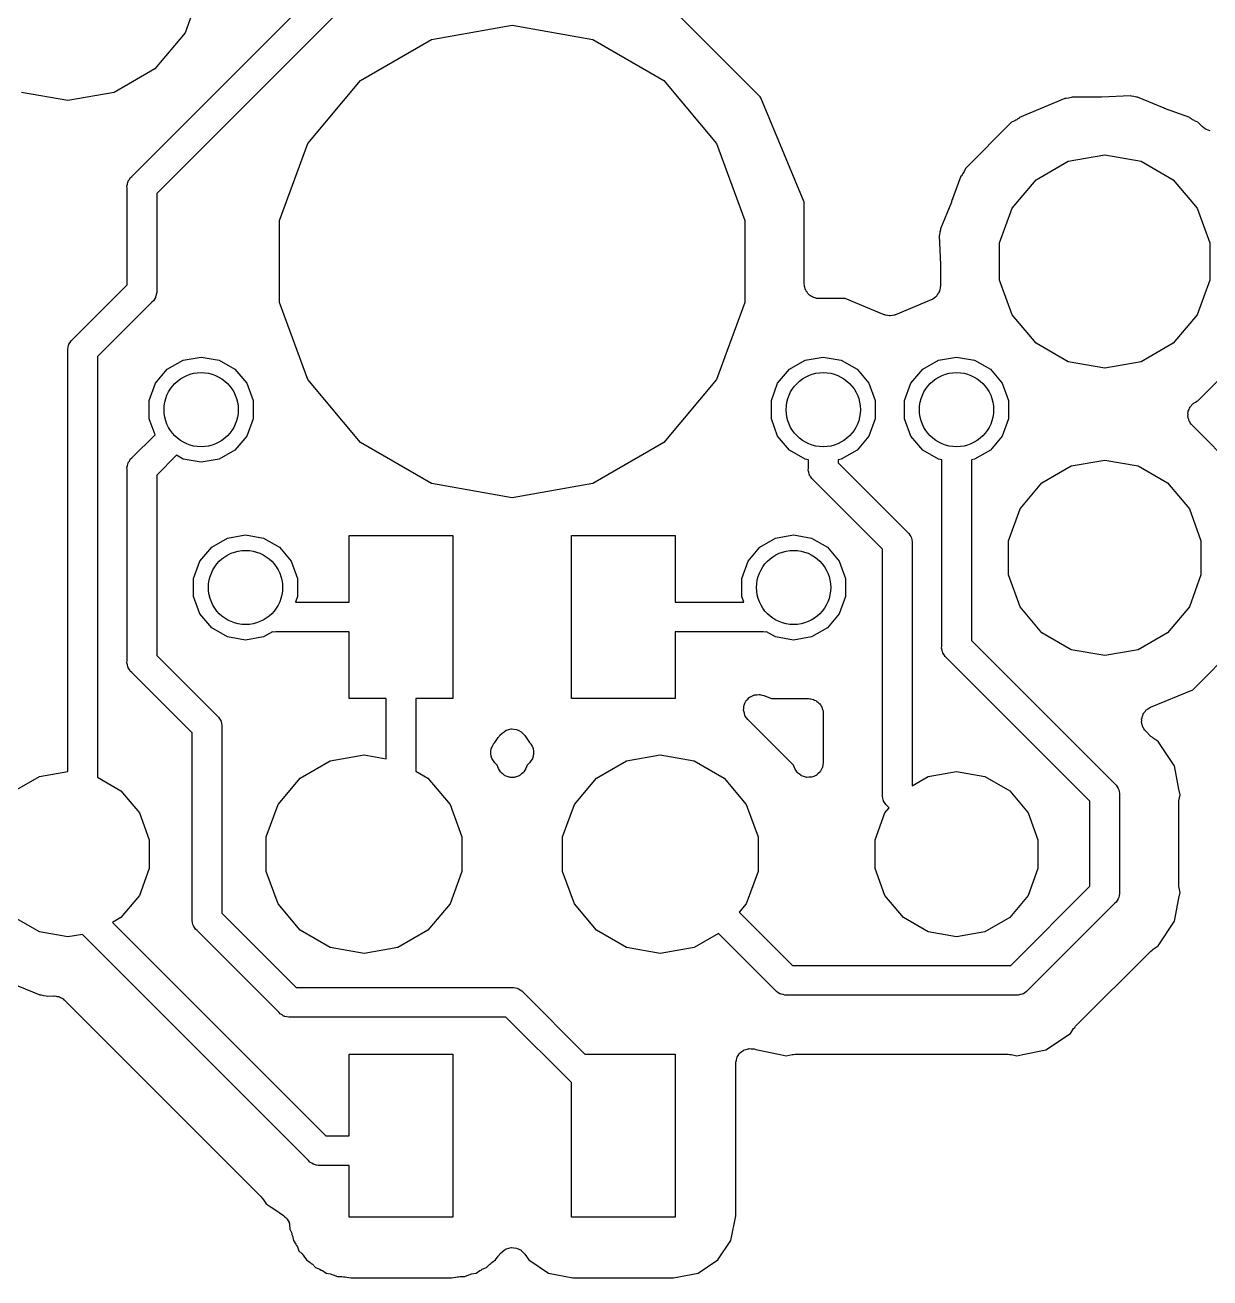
# Model space of a CAD drawing. Extents: x 240.1 to 314.9, y -176.2 to -102.8.
# Drawn here: x 263.79 to 273.95, y -138.25 to -127.51 of the extents above; entities that cross this region are included whole.
import ezdxf

# ---------------------------------------------------------------- set-up
doc = ezdxf.new("R2010")
doc.units = 0
doc.header["$MEASUREMENT"] = 0
doc.layers.add('BLACK', color=7, linetype='CONTINUOUS')

msp = doc.modelspace()

# ---------------------------------------------------------------- linework, layer by layer
at = {"layer": 'BLACK', "linetype": 'CONTINUOUS'}
for p, q in [((264.709, -128.811), (266.987, -126.533)), ((267.134, -126.746), (264.922, -128.958)), ((265.303, -127.202), (265.165, -127.58)), ((270.096, -128.128), (269.382, -127.414)), ((267.278, -127.637), (267.97, -127.515)), ((267.97, -127.515), (268.662, -127.637)), ((265.165, -127.58), (264.906, -127.889)), ((266.669, -127.989), (267.278, -127.637)), ((268.662, -127.637), (269.271, -127.989)), ((264.906, -127.889), (264.557, -128.091)), ((266.217, -128.528), (266.669, -127.989)), ((269.271, -127.989), (269.723, -128.528)), ((264.16, -128.161), (263.763, -128.091)), ((264.557, -128.091), (264.16, -128.161)), ((270.097, -128.13), (270.096, -128.128)), ((270.101, -128.137), (270.097, -128.13)), ((270.472, -129.031), (270.101, -128.137)), ((272.708, -128.144), (272.321, -128.305)), ((272.719, -128.144), (272.708, -128.144)), ((272.74, -128.139), (272.719, -128.144)), ((272.719, -128.144), (272.719, -128.144)), ((272.719, -128.144), (272.719, -128.144)), ((272.762, -128.134), (272.74, -128.139)), ((272.77, -128.131), (272.762, -128.134)), ((272.762, -128.134), (272.762, -128.134)), ((272.762, -128.134), (272.762, -128.134)), ((273.018, -128.131), (272.77, -128.131)), ((273.02, -128.131), (273.018, -128.131)), ((273.023, -128.131), (273.02, -128.131)), ((273.271, -128.121), (273.023, -128.131)), ((273.279, -128.123), (273.271, -128.121)), ((273.3, -128.127), (273.279, -128.123)), ((273.279, -128.123), (273.279, -128.123)), ((273.279, -128.123), (273.279, -128.123)), ((273.322, -128.131), (273.3, -128.127)), ((273.33, -128.131), (273.322, -128.131)), ((273.322, -128.131), (273.322, -128.131)), ((273.322, -128.131), (273.322, -128.131)), ((273.559, -128.226), (273.33, -128.131)), ((272.297, -128.325), (272.287, -128.329)), ((272.306, -128.317), (272.297, -128.325)), ((272.316, -128.311), (272.306, -128.317)), ((272.321, -128.305), (272.316, -128.311)), ((273.562, -128.227), (273.559, -128.226)), ((273.564, -128.228), (273.562, -128.227)), ((273.781, -128.307), (273.564, -128.228)), ((273.784, -128.311), (273.781, -128.307)), ((273.794, -128.317), (273.784, -128.311)), ((273.803, -128.325), (273.794, -128.317)), ((273.813, -128.329), (273.803, -128.325)), ((272.252, -128.346), (271.856, -128.742)), ((272.279, -128.334), (272.252, -128.346)), ((272.287, -128.329), (272.279, -128.334)), ((273.821, -128.334), (273.813, -128.329)), ((273.848, -128.346), (273.821, -128.334)), ((273.886, -128.383), (273.848, -128.346)), ((273.899, -128.393), (273.886, -128.383)), ((273.912, -128.404), (273.899, -128.393)), ((273.917, -128.405), (273.912, -128.404)), ((273.922, -128.409), (273.917, -128.405)), ((273.938, -128.413), (273.922, -128.409)), ((273.954, -128.419), (273.938, -128.413)), ((265.976, -129.188), (266.217, -128.528)), ((269.723, -128.528), (269.964, -129.188)), ((272.737, -128.68), (273.05, -128.625)), ((273.05, -128.625), (273.363, -128.68)), ((271.856, -128.742), (271.844, -128.769)), ((272.462, -128.839), (272.737, -128.68)), ((273.363, -128.68), (273.638, -128.839)), ((264.671, -128.877), (264.674, -128.861)), ((264.674, -128.861), (264.677, -128.856)), ((264.677, -128.856), (264.678, -128.85)), ((264.678, -128.85), (264.688, -128.837)), ((264.688, -128.837), (264.696, -128.822)), ((264.696, -128.822), (264.709, -128.811)), ((271.817, -128.809), (271.738, -129.026)), ((271.821, -128.806), (271.817, -128.809)), ((271.827, -128.796), (271.821, -128.806)), ((271.835, -128.787), (271.827, -128.796)), ((271.839, -128.777), (271.835, -128.787)), ((271.844, -128.769), (271.839, -128.777)), ((272.258, -129.083), (272.462, -128.839)), ((273.638, -128.839), (273.842, -129.083)), ((264.667, -128.894), (264.671, -128.877)), ((264.668, -128.911), (264.667, -128.894)), ((264.668, -129.741), (264.668, -128.911)), ((264.922, -128.958), (264.922, -129.788)), ((270.472, -129.529), (270.472, -129.031)), ((271.736, -129.031), (271.641, -129.26)), ((271.737, -129.028), (271.736, -129.031)), ((271.738, -129.026), (271.737, -129.028)), ((272.149, -129.381), (272.258, -129.083)), ((273.842, -129.083), (273.951, -129.381)), ((265.976, -129.892), (265.976, -129.188)), ((269.964, -129.188), (269.964, -129.892)), ((271.637, -129.29), (271.633, -129.311)), ((271.641, -129.268), (271.637, -129.29)), ((271.641, -129.26), (271.641, -129.268)), ((271.641, -129.268), (271.641, -129.268)), ((271.641, -129.268), (271.641, -129.268)), ((271.633, -129.311), (271.631, -129.319)), ((271.631, -129.319), (271.641, -129.567)), ((271.633, -129.311), (271.633, -129.311)), ((271.633, -129.311), (271.633, -129.311)), ((272.149, -129.699), (272.149, -129.381)), ((273.951, -129.381), (273.951, -129.699)), ((270.472, -129.53), (270.472, -129.529)), ((270.474, -129.732), (270.472, -129.53)), ((270.472, -129.53), (270.472, -129.53)), ((271.641, -129.567), (271.641, -129.57)), ((271.641, -129.57), (271.641, -129.572)), ((271.641, -129.572), (271.641, -129.752)), ((272.258, -129.997), (272.149, -129.699)), ((273.951, -129.699), (273.842, -129.997)), ((264.201, -130.208), (264.668, -129.741)), ((264.919, -129.822), (264.916, -129.838)), ((264.923, -129.805), (264.919, -129.822)), ((264.922, -129.788), (264.923, -129.805)), ((270.475, -129.742), (270.474, -129.732)), ((270.475, -129.753), (270.475, -129.742)), ((270.479, -129.763), (270.475, -129.753)), ((270.482, -129.775), (270.479, -129.763)), ((270.487, -129.784), (270.482, -129.775)), ((270.491, -129.794), (270.487, -129.784)), ((270.498, -129.803), (270.491, -129.794)), ((270.504, -129.813), (270.498, -129.803)), ((270.512, -129.82), (270.504, -129.813)), ((270.519, -129.828), (270.512, -129.82)), ((270.529, -129.834), (270.519, -129.828)), ((271.618, -129.821), (271.611, -129.833)), ((271.627, -129.81), (271.618, -129.821)), ((271.629, -129.802), (271.627, -129.81)), ((271.633, -129.795), (271.629, -129.802)), ((271.636, -129.781), (271.633, -129.795)), ((271.64, -129.768), (271.636, -129.781)), ((271.641, -129.752), (271.64, -129.76)), ((271.64, -129.76), (271.64, -129.768)), ((264.881, -129.888), (264.414, -130.355)), ((264.894, -129.877), (264.881, -129.888)), ((264.902, -129.862), (264.894, -129.877)), ((264.912, -129.849), (264.902, -129.862)), ((264.913, -129.843), (264.912, -129.849)), ((264.916, -129.838), (264.913, -129.843)), ((266.217, -130.552), (265.976, -129.892)), ((269.964, -129.892), (269.723, -130.552)), ((270.538, -129.841), (270.529, -129.834)), ((270.548, -129.845), (270.538, -129.841)), ((270.557, -129.85), (270.548, -129.845)), ((270.569, -129.852), (270.557, -129.85)), ((270.58, -129.856), (270.569, -129.852)), ((270.59, -129.856), (270.58, -129.856)), ((270.601, -129.857), (270.59, -129.856)), ((270.826, -129.857), (270.601, -129.857)), ((271.16, -129.996), (270.826, -129.857)), ((271.563, -129.869), (271.257, -129.996)), ((271.57, -129.865), (271.563, -129.869)), ((271.578, -129.862), (271.57, -129.865)), ((271.588, -129.853), (271.578, -129.862)), ((271.6, -129.845), (271.588, -129.853)), ((271.605, -129.839), (271.6, -129.845)), ((271.611, -129.833), (271.605, -129.839)), ((271.165, -129.997), (271.16, -129.996)), ((271.17, -129.999), (271.165, -129.997)), ((271.187, -130.002), (271.17, -129.999)), ((271.203, -130.005), (271.187, -130.002)), ((271.209, -130.004), (271.203, -130.005)), ((271.214, -130.005), (271.209, -130.004)), ((271.23, -130.002), (271.214, -130.005)), ((271.247, -129.999), (271.23, -130.002)), ((271.252, -129.997), (271.247, -129.999)), ((271.257, -129.996), (271.252, -129.997)), ((272.462, -130.241), (272.258, -129.997)), ((273.842, -129.997), (273.638, -130.241)), ((264.163, -130.274), (264.166, -130.258)), ((264.166, -130.258), (264.169, -130.253)), ((264.169, -130.253), (264.17, -130.248)), ((264.17, -130.248), (264.18, -130.234)), ((264.18, -130.234), (264.188, -130.219)), ((264.188, -130.219), (264.201, -130.208)), ((272.737, -130.4), (272.462, -130.241)), ((273.638, -130.241), (273.363, -130.4)), ((264.159, -130.291), (264.163, -130.274)), ((264.16, -130.308), (264.159, -130.291)), ((264.16, -133.911), (264.16, -130.308)), ((264.414, -130.355), (264.414, -133.96)), ((265.149, -130.386), (265.303, -130.359)), ((265.303, -130.359), (265.457, -130.386)), ((270.483, -130.386), (270.637, -130.359)), ((270.637, -130.359), (270.791, -130.386)), ((271.626, -130.386), (271.78, -130.359)), ((271.78, -130.359), (271.934, -130.386)), ((273.848, -130.734), (274.244, -130.338)), ((264.912, -130.584), (265.013, -130.464)), ((265.013, -130.464), (265.149, -130.386)), ((265.457, -130.386), (265.593, -130.464)), ((265.593, -130.464), (265.694, -130.584)), ((270.246, -130.584), (270.347, -130.464)), ((270.347, -130.464), (270.483, -130.386)), ((270.791, -130.386), (270.927, -130.464)), ((270.927, -130.464), (271.028, -130.584)), ((271.389, -130.584), (271.49, -130.464)), ((271.49, -130.464), (271.626, -130.386)), ((271.934, -130.386), (272.07, -130.464)), ((272.07, -130.464), (272.171, -130.584)), ((273.05, -130.455), (272.737, -130.4)), ((273.363, -130.4), (273.05, -130.455)), ((266.669, -131.091), (266.217, -130.552)), ((269.723, -130.552), (269.271, -131.091)), ((264.858, -130.732), (264.912, -130.584)), ((265.694, -130.584), (265.748, -130.732)), ((270.192, -130.732), (270.246, -130.584)), ((271.028, -130.584), (271.082, -130.732)), ((271.335, -130.732), (271.389, -130.584)), ((272.171, -130.584), (272.224, -130.732)), ((264.858, -130.888), (264.858, -130.732)), ((265.748, -130.732), (265.748, -130.888)), ((270.192, -130.888), (270.192, -130.732)), ((271.082, -130.732), (271.082, -130.888)), ((271.335, -130.888), (271.335, -130.732)), ((272.224, -130.732), (272.224, -130.888)), ((273.777, -130.796), (273.782, -130.789)), ((273.782, -130.789), (273.786, -130.782)), ((273.786, -130.782), (273.796, -130.772)), ((273.796, -130.772), (273.804, -130.761)), ((273.804, -130.761), (273.811, -130.756)), ((273.811, -130.756), (273.817, -130.75)), ((273.817, -130.75), (273.83, -130.745)), ((273.83, -130.745), (273.841, -130.737)), ((273.841, -130.737), (273.848, -130.734)), ((264.908, -131.025), (264.858, -130.888)), ((265.748, -130.888), (265.694, -131.036)), ((270.246, -131.036), (270.192, -130.888)), ((271.082, -130.888), (271.028, -131.036)), ((271.389, -131.036), (271.335, -130.888)), ((272.224, -130.888), (272.171, -131.036)), ((273.763, -130.866), (273.765, -130.852)), ((273.766, -130.874), (273.763, -130.866)), ((273.764, -130.838), (273.767, -130.83)), ((273.765, -130.852), (273.764, -130.838)), ((273.766, -130.882), (273.766, -130.874)), ((273.771, -130.895), (273.766, -130.882)), ((273.767, -130.822), (273.773, -130.809)), ((273.767, -130.83), (273.767, -130.822)), ((273.775, -130.908), (273.771, -130.895)), ((273.773, -130.809), (273.777, -130.796)), ((273.78, -130.915), (273.775, -130.908)), ((273.783, -130.923), (273.78, -130.915)), ((273.792, -130.933), (273.783, -130.923)), ((273.8, -130.944), (273.792, -130.933)), ((274.18, -131.325), (273.8, -130.944)), ((264.709, -131.224), (264.908, -131.025)), ((265.694, -131.036), (265.593, -131.156)), ((267.278, -131.443), (266.669, -131.091)), ((269.271, -131.091), (268.662, -131.443)), ((270.347, -131.156), (270.246, -131.036)), ((271.028, -131.036), (270.927, -131.156)), ((271.49, -131.156), (271.389, -131.036)), ((272.171, -131.036), (272.07, -131.156)), ((264.696, -131.235), (264.709, -131.224)), ((265.091, -131.201), (264.922, -131.371)), ((265.149, -131.234), (265.091, -131.201)), ((265.593, -131.156), (265.457, -131.234)), ((270.483, -131.234), (270.347, -131.156)), ((270.927, -131.156), (270.791, -131.234)), ((271.626, -131.234), (271.49, -131.156)), ((272.07, -131.156), (271.934, -131.234)), ((264.667, -131.307), (264.671, -131.29)), ((264.668, -131.324), (264.667, -131.307)), ((264.668, -132.963), (264.668, -131.324)), ((264.671, -131.29), (264.674, -131.274)), ((264.674, -131.274), (264.677, -131.269)), ((264.677, -131.269), (264.678, -131.263)), ((264.678, -131.263), (264.688, -131.25)), ((264.688, -131.25), (264.696, -131.235)), ((265.303, -131.261), (265.149, -131.234)), ((265.457, -131.234), (265.303, -131.261)), ((270.51, -131.239), (270.483, -131.234)), ((270.509, -131.329), (270.51, -131.312)), ((270.513, -131.346), (270.509, -131.329)), ((270.51, -131.312), (270.51, -131.239)), ((270.791, -131.234), (270.764, -131.239)), ((270.764, -131.239), (270.764, -131.265)), ((270.764, -131.265), (271.358, -131.859)), ((271.653, -131.239), (271.626, -131.234)), ((271.653, -132.836), (271.653, -131.239)), ((271.934, -131.234), (271.907, -131.239)), ((271.907, -131.239), (271.907, -132.789)), ((272.511, -131.438), (272.763, -131.292)), ((272.763, -131.292), (273.05, -131.242)), ((273.05, -131.242), (273.337, -131.292)), ((273.337, -131.292), (273.589, -131.438)), ((264.922, -131.371), (264.922, -132.916)), ((270.516, -131.362), (270.513, -131.346)), ((270.519, -131.367), (270.516, -131.362)), ((270.52, -131.373), (270.519, -131.367)), ((270.53, -131.386), (270.52, -131.373)), ((270.538, -131.401), (270.53, -131.386)), ((270.551, -131.412), (270.538, -131.401)), ((271.145, -132.006), (270.551, -131.412)), ((272.324, -131.661), (272.511, -131.438)), ((273.589, -131.438), (273.776, -131.661)), ((267.97, -131.565), (267.278, -131.443)), ((268.662, -131.443), (267.97, -131.565)), ((272.224, -131.934), (272.324, -131.661)), ((273.776, -131.661), (273.875, -131.934)), ((271.358, -131.859), (271.371, -131.87)), ((265.394, -131.988), (265.53, -131.91)), ((265.53, -131.91), (265.684, -131.883)), ((265.684, -131.883), (265.838, -131.91)), ((265.838, -131.91), (265.974, -131.988)), ((266.573, -132.461), (266.573, -131.889)), ((266.573, -131.889), (267.462, -131.889)), ((267.462, -131.889), (267.462, -133.286)), ((268.478, -133.286), (268.478, -131.889)), ((268.478, -131.889), (269.367, -131.889)), ((269.367, -131.889), (269.367, -132.461)), ((270.093, -131.988), (270.229, -131.91)), ((270.229, -131.91), (270.383, -131.883)), ((270.383, -131.883), (270.537, -131.91)), ((270.537, -131.91), (270.673, -131.988)), ((271.371, -131.87), (271.379, -131.885)), ((271.379, -131.885), (271.389, -131.898)), ((271.389, -131.898), (271.39, -131.904)), ((271.39, -131.904), (271.393, -131.909)), ((271.393, -131.909), (271.396, -131.925)), ((271.396, -131.925), (271.4, -131.942)), ((271.4, -131.942), (271.399, -131.959)), ((271.399, -131.959), (271.399, -134.033)), ((272.224, -132.226), (272.224, -131.934)), ((273.875, -131.934), (273.875, -132.226)), ((265.293, -132.108), (265.394, -131.988)), ((265.974, -131.988), (266.075, -132.108)), ((269.992, -132.108), (270.093, -131.988)), ((270.673, -131.988), (270.774, -132.108)), ((271.145, -134.106), (271.145, -132.006)), ((265.239, -132.256), (265.293, -132.108)), ((266.075, -132.108), (266.128, -132.256)), ((269.938, -132.256), (269.992, -132.108)), ((270.774, -132.108), (270.827, -132.256)), ((265.239, -132.412), (265.239, -132.256)), ((266.128, -132.256), (266.128, -132.412)), ((269.938, -132.412), (269.938, -132.256)), ((270.827, -132.256), (270.827, -132.412)), ((272.324, -132.499), (272.224, -132.226)), ((273.875, -132.226), (273.776, -132.499)), ((265.293, -132.56), (265.239, -132.412)), ((266.128, -132.412), (266.111, -132.461)), ((266.111, -132.461), (266.573, -132.461)), ((269.367, -132.461), (269.956, -132.461)), ((269.956, -132.461), (269.938, -132.412)), ((270.827, -132.412), (270.774, -132.56)), ((272.511, -132.722), (272.324, -132.499)), ((273.776, -132.499), (273.589, -132.722)), ((265.394, -132.68), (265.293, -132.56)), ((270.774, -132.56), (270.673, -132.68)), ((265.53, -132.758), (265.394, -132.68)), ((265.916, -132.713), (265.838, -132.758)), ((265.927, -132.716), (265.916, -132.713)), ((265.944, -132.715), (265.927, -132.716)), ((266.573, -132.715), (265.944, -132.715)), ((266.573, -133.286), (266.573, -132.715)), ((270.123, -132.715), (269.367, -132.715)), ((269.367, -132.715), (269.367, -133.286)), ((270.14, -132.716), (270.123, -132.715)), ((270.151, -132.713), (270.14, -132.716)), ((270.229, -132.758), (270.151, -132.713)), ((270.673, -132.68), (270.537, -132.758)), ((272.763, -132.868), (272.511, -132.722)), ((273.589, -132.722), (273.337, -132.868)), ((265.684, -132.785), (265.53, -132.758)), ((265.838, -132.758), (265.684, -132.785)), ((270.383, -132.785), (270.229, -132.758)), ((270.537, -132.758), (270.383, -132.785)), ((271.907, -132.789), (273.136, -134.018)), ((273.805, -133.21), (274.18, -132.835)), ((264.922, -132.916), (265.44, -133.434)), ((271.652, -132.853), (271.653, -132.836)), ((271.656, -132.87), (271.652, -132.853)), ((271.659, -132.886), (271.656, -132.87)), ((271.662, -132.891), (271.659, -132.886)), ((271.663, -132.897), (271.662, -132.891)), ((271.673, -132.91), (271.663, -132.897)), ((271.681, -132.925), (271.673, -132.91)), ((271.694, -132.936), (271.681, -132.925)), ((272.923, -134.165), (271.694, -132.936)), ((273.05, -132.918), (272.763, -132.868)), ((273.337, -132.868), (273.05, -132.918)), ((264.667, -132.98), (264.668, -132.963)), ((264.671, -132.997), (264.667, -132.98)), ((264.674, -133.013), (264.671, -132.997)), ((264.677, -133.018), (264.674, -133.013)), ((264.678, -133.023), (264.677, -133.018)), ((264.688, -133.037), (264.678, -133.023)), ((264.696, -133.052), (264.688, -133.037)), ((264.709, -133.063), (264.696, -133.052)), ((265.227, -133.58), (264.709, -133.063)), ((270.025, -133.265), (270.042, -133.256)), ((270.042, -133.256), (270.045, -133.256)), ((270.045, -133.256), (270.048, -133.255)), ((270.048, -133.255), (270.067, -133.253)), ((270.067, -133.253), (270.086, -133.25)), ((270.086, -133.25), (270.089, -133.251)), ((270.089, -133.251), (270.092, -133.251)), ((270.092, -133.251), (270.11, -133.256)), ((270.11, -133.256), (270.129, -133.26)), ((270.129, -133.26), (270.194, -133.286)), ((273.444, -133.36), (273.805, -133.21)), ((266.89, -133.286), (266.573, -133.286)), ((266.891, -133.802), (266.89, -133.286)), ((267.462, -133.286), (267.144, -133.286)), ((267.144, -133.286), (267.144, -133.909)), ((269.367, -133.286), (268.478, -133.286)), ((269.954, -133.388), (269.956, -133.369)), ((269.956, -133.369), (269.957, -133.35)), ((269.957, -133.35), (269.958, -133.347)), ((269.958, -133.344), (269.966, -133.327)), ((269.958, -133.347), (269.958, -133.344)), ((269.966, -133.327), (269.973, -133.309)), ((269.973, -133.309), (269.975, -133.307)), ((269.975, -133.307), (269.977, -133.304)), ((269.977, -133.304), (269.99, -133.291)), ((269.99, -133.291), (270.003, -133.276)), ((270.003, -133.276), (270.006, -133.275)), ((270.006, -133.275), (270.008, -133.273)), ((270.008, -133.273), (270.025, -133.265)), ((270.194, -133.286), (270.51, -133.286)), ((270.51, -133.286), (270.521, -133.288)), ((270.521, -133.288), (270.532, -133.288)), ((270.532, -133.288), (270.542, -133.292)), ((270.542, -133.292), (270.553, -133.294)), ((270.553, -133.294), (270.563, -133.3)), ((270.563, -133.3), (270.574, -133.304)), ((270.574, -133.304), (270.582, -133.311)), ((270.582, -133.311), (270.592, -133.316)), ((270.592, -133.316), (270.599, -133.325)), ((270.599, -133.325), (270.607, -133.332)), ((270.607, -133.332), (270.613, -133.341)), ((270.613, -133.341), (270.62, -133.35)), ((270.62, -133.35), (270.624, -133.36)), ((270.624, -133.36), (270.629, -133.37)), ((270.629, -133.37), (270.631, -133.381)), ((273.42, -133.373), (273.433, -133.367)), ((273.433, -133.367), (273.444, -133.36)), ((265.44, -133.434), (265.453, -133.445)), ((265.453, -133.445), (265.461, -133.459)), ((265.461, -133.459), (265.471, -133.473)), ((265.471, -133.473), (265.472, -133.479)), ((265.472, -133.479), (265.475, -133.484)), ((269.955, -133.391), (269.954, -133.388)), ((269.955, -133.394), (269.955, -133.391)), ((269.961, -133.412), (269.955, -133.394)), ((269.966, -133.431), (269.961, -133.412)), ((269.967, -133.433), (269.966, -133.431)), ((269.968, -133.436), (269.967, -133.433)), ((269.98, -133.451), (269.968, -133.436)), ((269.991, -133.467), (269.98, -133.451)), ((270.381, -133.857), (269.991, -133.467)), ((270.631, -133.381), (270.635, -133.391)), ((270.635, -133.391), (270.635, -133.403)), ((270.635, -133.403), (270.637, -133.413)), ((270.637, -133.413), (270.637, -133.836)), ((273.366, -133.488), (273.368, -133.475)), ((273.367, -133.461), (273.37, -133.453)), ((273.368, -133.475), (273.367, -133.461)), ((273.37, -133.444), (273.376, -133.432)), ((273.37, -133.453), (273.37, -133.444)), ((273.376, -133.432), (273.38, -133.419)), ((273.38, -133.419), (273.385, -133.412)), ((273.385, -133.412), (273.389, -133.405)), ((273.389, -133.405), (273.399, -133.395)), ((273.399, -133.395), (273.407, -133.384)), ((273.407, -133.384), (273.414, -133.379)), ((273.414, -133.379), (273.42, -133.373)), ((265.227, -135.173), (265.227, -133.58)), ((265.475, -133.484), (265.478, -133.5)), ((265.478, -133.5), (265.482, -133.517)), ((265.482, -133.517), (265.481, -133.533)), ((265.481, -133.533), (265.481, -135.126)), ((267.865, -133.601), (267.883, -133.584)), ((267.883, -133.584), (267.884, -133.583)), ((267.884, -133.583), (267.885, -133.582)), ((267.885, -133.582), (267.902, -133.57)), ((267.902, -133.57), (267.919, -133.558)), ((267.919, -133.558), (267.921, -133.558)), ((267.921, -133.558), (267.922, -133.557)), ((267.922, -133.557), (267.942, -133.552)), ((267.942, -133.552), (267.962, -133.547)), ((267.962, -133.547), (267.963, -133.547)), ((267.963, -133.547), (267.965, -133.547)), ((267.965, -133.547), (267.985, -133.549)), ((267.985, -133.549), (268.006, -133.551)), ((268.006, -133.551), (268.007, -133.552)), ((268.007, -133.552), (268.008, -133.552)), ((268.008, -133.552), (268.027, -133.561)), ((268.027, -133.561), (268.046, -133.57)), ((268.046, -133.57), (268.047, -133.571)), ((268.047, -133.571), (268.048, -133.571)), ((268.048, -133.571), (268.062, -133.586)), ((268.062, -133.586), (268.077, -133.601)), ((273.369, -133.496), (273.366, -133.488)), ((273.369, -133.505), (273.369, -133.496)), ((273.374, -133.518), (273.369, -133.505)), ((273.378, -133.531), (273.374, -133.518)), ((273.383, -133.538), (273.378, -133.531)), ((273.386, -133.546), (273.383, -133.538)), ((273.395, -133.556), (273.386, -133.546)), ((273.403, -133.567), (273.395, -133.556)), ((273.446, -133.61), (273.403, -133.567)), ((267.8, -133.695), (267.809, -133.676)), ((267.809, -133.676), (267.81, -133.675)), ((267.81, -133.674), (267.821, -133.664)), ((267.81, -133.675), (267.81, -133.674)), ((267.821, -133.664), (267.85, -133.621)), ((267.85, -133.621), (267.858, -133.612)), ((267.858, -133.612), (267.865, -133.601)), ((268.077, -133.601), (268.078, -133.602)), ((268.078, -133.602), (268.079, -133.603)), ((268.079, -133.603), (268.119, -133.664)), ((268.119, -133.664), (268.13, -133.674)), ((268.13, -133.674), (268.13, -133.675)), ((268.13, -133.675), (268.131, -133.676)), ((268.131, -133.676), (268.14, -133.695)), ((273.456, -133.617), (273.446, -133.61)), ((273.465, -133.626), (273.456, -133.617)), ((273.508, -133.654), (273.465, -133.626)), ((273.536, -133.697), (273.508, -133.654)), ((266.409, -133.82), (266.7, -133.769)), ((266.7, -133.769), (266.891, -133.802)), ((267.786, -133.757), (267.788, -133.737)), ((267.786, -133.759), (267.786, -133.757)), ((267.786, -133.76), (267.786, -133.759)), ((267.791, -133.78), (267.786, -133.76)), ((267.788, -133.737), (267.79, -133.716)), ((267.79, -133.715), (267.791, -133.714)), ((267.79, -133.716), (267.79, -133.715)), ((267.791, -133.714), (267.8, -133.695)), ((267.796, -133.8), (267.791, -133.78)), ((267.797, -133.801), (267.796, -133.8)), ((267.797, -133.803), (267.797, -133.801)), ((268.14, -133.695), (268.149, -133.714)), ((268.144, -133.8), (268.143, -133.801)), ((268.143, -133.801), (268.143, -133.803)), ((268.149, -133.78), (268.144, -133.8)), ((268.149, -133.714), (268.15, -133.715)), ((268.154, -133.76), (268.149, -133.78)), ((268.15, -133.715), (268.15, -133.716)), ((268.15, -133.716), (268.152, -133.737)), ((268.152, -133.737), (268.154, -133.757)), ((268.154, -133.757), (268.154, -133.759)), ((268.154, -133.759), (268.154, -133.76)), ((268.949, -133.82), (269.24, -133.769)), ((269.24, -133.769), (269.531, -133.82)), ((273.639, -133.85), (273.536, -133.697)), ((266.153, -133.968), (266.409, -133.82)), ((267.144, -133.909), (267.247, -133.968)), ((267.809, -133.82), (267.797, -133.803)), ((267.821, -133.837), (267.809, -133.82)), ((267.822, -133.838), (267.821, -133.837)), ((267.823, -133.839), (267.822, -133.838)), ((267.841, -133.857), (267.823, -133.839)), ((267.853, -133.885), (267.841, -133.857)), ((267.862, -133.899), (267.853, -133.885)), ((267.869, -133.914), (267.862, -133.899)), ((268.078, -133.899), (268.071, -133.914)), ((268.087, -133.885), (268.078, -133.899)), ((268.099, -133.857), (268.087, -133.885)), ((268.117, -133.839), (268.099, -133.857)), ((268.118, -133.838), (268.117, -133.839)), ((268.119, -133.837), (268.118, -133.838)), ((268.131, -133.82), (268.119, -133.837)), ((268.143, -133.803), (268.131, -133.82)), ((268.693, -133.968), (268.949, -133.82)), ((269.531, -133.82), (269.787, -133.968)), ((270.393, -133.885), (270.381, -133.857)), ((270.403, -133.901), (270.393, -133.885)), ((270.413, -133.918), (270.403, -133.901)), ((270.62, -133.897), (270.611, -133.914)), ((270.629, -133.88), (270.62, -133.897)), ((270.63, -133.877), (270.629, -133.88)), ((270.631, -133.875), (270.63, -133.877)), ((270.634, -133.855), (270.631, -133.875)), ((270.637, -133.836), (270.634, -133.855)), ((273.648, -133.864), (273.639, -133.85)), ((273.639, -133.85), (273.639, -133.85)), ((273.687, -134.062), (273.648, -133.864)), ((263.704, -134.077), (263.917, -133.953)), ((263.917, -133.953), (264.16, -133.911)), ((264.414, -133.96), (264.616, -134.077)), ((265.963, -134.194), (266.153, -133.968)), ((267.247, -133.968), (267.437, -134.194)), ((267.873, -133.917), (267.869, -133.914)), ((267.876, -133.922), (267.873, -133.917)), ((267.89, -133.932), (267.876, -133.922)), ((267.902, -133.944), (267.89, -133.932)), ((267.907, -133.946), (267.902, -133.944)), ((267.911, -133.949), (267.907, -133.946)), ((267.927, -133.954), (267.911, -133.949)), ((267.943, -133.96), (267.927, -133.954)), ((267.948, -133.961), (267.943, -133.96)), ((267.953, -133.962), (267.948, -133.961)), ((267.97, -133.962), (267.953, -133.962)), ((267.987, -133.962), (267.97, -133.962)), ((267.992, -133.961), (267.987, -133.962)), ((267.997, -133.96), (267.992, -133.961)), ((268.013, -133.954), (267.997, -133.96)), ((268.029, -133.949), (268.013, -133.954)), ((268.033, -133.946), (268.029, -133.949)), ((268.038, -133.944), (268.033, -133.946)), ((268.05, -133.932), (268.038, -133.944)), ((268.064, -133.922), (268.05, -133.932)), ((268.067, -133.917), (268.064, -133.922)), ((268.071, -133.914), (268.067, -133.917)), ((268.503, -134.194), (268.693, -133.968)), ((269.787, -133.968), (269.977, -134.194)), ((270.415, -133.92), (270.413, -133.918)), ((270.416, -133.922), (270.415, -133.92)), ((270.432, -133.934), (270.416, -133.922)), ((270.447, -133.946), (270.432, -133.934)), ((270.449, -133.947), (270.447, -133.946)), ((270.451, -133.949), (270.449, -133.947)), ((270.47, -133.955), (270.451, -133.949)), ((270.488, -133.961), (270.47, -133.955)), ((270.491, -133.961), (270.488, -133.961)), ((270.493, -133.962), (270.491, -133.961)), ((270.513, -133.961), (270.493, -133.962)), ((270.532, -133.961), (270.513, -133.961)), ((270.535, -133.961), (270.532, -133.961)), ((270.537, -133.96), (270.535, -133.961)), ((270.555, -133.953), (270.537, -133.96)), ((270.574, -133.946), (270.555, -133.953)), ((270.576, -133.945), (270.574, -133.946)), ((270.578, -133.944), (270.576, -133.945)), ((270.592, -133.93), (270.578, -133.944)), ((270.607, -133.918), (270.592, -133.93)), ((270.609, -133.916), (270.607, -133.918)), ((270.611, -133.914), (270.609, -133.916)), ((271.399, -134.033), (271.537, -133.953)), ((271.537, -133.953), (271.78, -133.911)), ((271.78, -133.911), (272.023, -133.953)), ((272.023, -133.953), (272.236, -134.077)), ((264.616, -134.077), (264.774, -134.265)), ((271.144, -134.123), (271.145, -134.106)), ((271.148, -134.14), (271.144, -134.123)), ((272.236, -134.077), (272.394, -134.265)), ((273.136, -134.018), (273.149, -134.029)), ((273.149, -134.029), (273.157, -134.044)), ((273.157, -134.044), (273.167, -134.057)), ((273.167, -134.057), (273.168, -134.063)), ((273.168, -134.063), (273.171, -134.068)), ((273.171, -134.068), (273.174, -134.084)), ((273.174, -134.084), (273.178, -134.101)), ((273.178, -134.101), (273.177, -134.118)), ((273.177, -134.118), (273.177, -134.942)), ((273.697, -134.112), (273.687, -134.062)), ((273.687, -134.062), (273.687, -134.062)), ((273.687, -134.162), (273.697, -134.112)), ((265.862, -134.472), (265.963, -134.194)), ((267.437, -134.194), (267.538, -134.472)), ((268.402, -134.472), (268.503, -134.194)), ((269.977, -134.194), (270.078, -134.472)), ((271.151, -134.156), (271.148, -134.14)), ((271.154, -134.161), (271.151, -134.156)), ((271.155, -134.166), (271.154, -134.161)), ((271.165, -134.18), (271.155, -134.166)), ((271.173, -134.195), (271.165, -134.18)), ((271.166, -134.265), (271.202, -134.222)), ((271.186, -134.206), (271.173, -134.195)), ((271.202, -134.222), (271.186, -134.206)), ((272.923, -134.895), (272.923, -134.165)), ((273.685, -134.187), (273.687, -134.175)), ((273.685, -134.873), (273.685, -134.187)), ((273.687, -134.175), (273.687, -134.162)), ((264.774, -134.265), (264.858, -134.497)), ((271.082, -134.497), (271.166, -134.265)), ((272.394, -134.265), (272.478, -134.497)), ((264.858, -134.497), (264.858, -134.743)), ((265.862, -134.768), (265.862, -134.472)), ((267.538, -134.472), (267.538, -134.768)), ((268.402, -134.768), (268.402, -134.472)), ((270.078, -134.472), (270.078, -134.768)), ((271.082, -134.743), (271.082, -134.497)), ((272.478, -134.497), (272.478, -134.743)), ((264.858, -134.743), (264.774, -134.975)), ((265.963, -135.046), (265.862, -134.768)), ((267.538, -134.768), (267.437, -135.046)), ((268.503, -135.046), (268.402, -134.768)), ((270.078, -134.768), (269.977, -135.046)), ((271.166, -134.975), (271.082, -134.743)), ((272.478, -134.743), (272.394, -134.975)), ((273.687, -134.885), (273.685, -134.873)), ((264.774, -134.975), (264.616, -135.163)), ((271.324, -135.163), (271.166, -134.975)), ((272.394, -134.975), (272.236, -135.163)), ((272.246, -135.573), (272.923, -134.895)), ((273.174, -134.975), (273.171, -134.992)), ((273.178, -134.959), (273.174, -134.975)), ((273.177, -134.942), (273.178, -134.959)), ((273.687, -134.897), (273.687, -134.885)), ((273.697, -134.948), (273.687, -134.897)), ((273.687, -134.998), (273.697, -134.948)), ((266.153, -135.272), (265.963, -135.046)), ((267.437, -135.046), (267.247, -135.272)), ((268.693, -135.272), (268.503, -135.046)), ((269.977, -135.046), (269.917, -135.117)), ((273.136, -135.041), (272.392, -135.785)), ((273.149, -135.031), (273.136, -135.041)), ((273.157, -135.016), (273.149, -135.031)), ((273.167, -135.002), (273.157, -135.016)), ((273.168, -134.997), (273.167, -135.002)), ((273.171, -134.992), (273.168, -134.997)), ((273.648, -135.195), (273.687, -134.998)), ((273.687, -134.998), (273.687, -134.998)), ((263.917, -135.286), (263.704, -135.163)), ((264.616, -135.163), (264.544, -135.205)), ((265.225, -135.19), (265.227, -135.173)), ((265.23, -135.206), (265.225, -135.19)), ((265.481, -135.126), (266.118, -135.763)), ((269.917, -135.117), (270.176, -135.376)), ((271.537, -135.286), (271.324, -135.163)), ((272.236, -135.163), (272.023, -135.286)), ((273.508, -135.405), (273.648, -135.195)), ((264.16, -135.329), (263.917, -135.286)), ((264.544, -135.205), (266.372, -137.033)), ((265.233, -135.223), (265.23, -135.206)), ((265.235, -135.228), (265.233, -135.223)), ((265.237, -135.233), (265.235, -135.228)), ((265.247, -135.247), (265.237, -135.233)), ((265.255, -135.262), (265.247, -135.247)), ((265.268, -135.273), (265.255, -135.262)), ((265.971, -135.976), (265.268, -135.273)), ((266.409, -135.42), (266.153, -135.272)), ((267.247, -135.272), (266.991, -135.42)), ((268.949, -135.42), (268.693, -135.272)), ((269.74, -135.299), (269.531, -135.42)), ((269.996, -135.556), (269.74, -135.299)), ((271.78, -135.329), (271.537, -135.286)), ((272.023, -135.286), (271.78, -135.329)), ((264.286, -135.307), (264.16, -135.329)), ((266.225, -137.246), (264.286, -135.307)), ((270.176, -135.376), (270.176, -135.376)), ((270.176, -135.376), (270.372, -135.573)), ((273.465, -135.434), (273.508, -135.405)), ((266.7, -135.471), (266.409, -135.42)), ((266.991, -135.42), (266.7, -135.471)), ((269.24, -135.471), (268.949, -135.42)), ((269.531, -135.42), (269.24, -135.471)), ((272.8, -136.095), (273.446, -135.45)), ((273.446, -135.45), (273.456, -135.443)), ((273.456, -135.443), (273.465, -135.434)), ((270.226, -135.785), (269.996, -135.556)), ((269.996, -135.556), (269.996, -135.556)), ((270.372, -135.573), (272.246, -135.573)), ((263.732, -135.749), (263.92, -135.826)), ((263.92, -135.826), (263.932, -135.826)), ((263.932, -135.826), (263.953, -135.83)), ((263.953, -135.83), (263.974, -135.834)), ((263.974, -135.834), (263.986, -135.838)), ((263.986, -135.838), (264.036, -135.835)), ((264.036, -135.835), (264.045, -135.836)), ((264.045, -135.836), (264.054, -135.835)), ((264.054, -135.835), (264.067, -135.839)), ((264.067, -135.839), (264.08, -135.84)), ((264.08, -135.84), (264.088, -135.844)), ((266.118, -135.763), (267.964, -135.763)), ((267.964, -135.763), (267.981, -135.762)), ((267.981, -135.762), (267.998, -135.766)), ((267.998, -135.766), (268.014, -135.769)), ((268.014, -135.769), (268.019, -135.772)), ((268.019, -135.772), (268.024, -135.773)), ((268.024, -135.773), (268.038, -135.783)), ((268.038, -135.783), (268.053, -135.791)), ((268.053, -135.791), (268.064, -135.804)), ((268.064, -135.804), (268.594, -136.334)), ((270.237, -135.798), (270.226, -135.785)), ((270.251, -135.807), (270.237, -135.798)), ((270.265, -135.816), (270.251, -135.807)), ((270.27, -135.818), (270.265, -135.816)), ((270.275, -135.821), (270.27, -135.818)), ((270.292, -135.824), (270.275, -135.821)), ((270.308, -135.828), (270.292, -135.824)), ((270.325, -135.827), (270.308, -135.828)), ((272.293, -135.827), (270.325, -135.827)), ((272.309, -135.828), (272.293, -135.827)), ((272.326, -135.824), (272.309, -135.828)), ((272.342, -135.821), (272.326, -135.824)), ((272.347, -135.818), (272.342, -135.821)), ((272.353, -135.816), (272.347, -135.818)), ((272.366, -135.807), (272.353, -135.816)), ((272.381, -135.798), (272.366, -135.807)), ((272.392, -135.785), (272.381, -135.798)), ((264.088, -135.844), (264.097, -135.847)), ((264.097, -135.847), (264.108, -135.854)), ((264.108, -135.854), (264.119, -135.86)), ((264.119, -135.86), (264.126, -135.867)), ((264.126, -135.867), (264.133, -135.872)), ((264.133, -135.872), (265.817, -137.556)), ((265.982, -135.989), (265.971, -135.976)), ((265.997, -135.997), (265.982, -135.989)), ((266.01, -136.007), (265.997, -135.997)), ((266.016, -136.008), (266.01, -136.007)), ((266.021, -136.011), (266.016, -136.008)), ((266.037, -136.014), (266.021, -136.011)), ((266.054, -136.018), (266.037, -136.014)), ((266.071, -136.017), (266.054, -136.018)), ((267.917, -136.017), (266.071, -136.017)), ((268.478, -136.578), (267.917, -136.017)), ((272.546, -136.298), (272.756, -136.157)), ((272.756, -136.157), (272.784, -136.115)), ((272.784, -136.115), (272.793, -136.106)), ((272.793, -136.106), (272.8, -136.095)), ((266.573, -137.033), (266.573, -136.334)), ((266.573, -136.334), (267.462, -136.334)), ((267.462, -136.334), (267.462, -137.731)), ((268.594, -136.334), (269.367, -136.334)), ((269.367, -136.334), (269.367, -137.731)), ((269.892, -136.386), (269.895, -136.369)), ((269.895, -136.369), (269.897, -136.365)), ((269.897, -136.365), (269.898, -136.361)), ((269.898, -136.361), (269.908, -136.346)), ((269.908, -136.346), (269.917, -136.33)), ((269.917, -136.33), (269.92, -136.328)), ((269.92, -136.328), (269.923, -136.324)), ((269.923, -136.324), (269.937, -136.314)), ((269.937, -136.314), (269.951, -136.302)), ((269.951, -136.302), (269.955, -136.301)), ((269.955, -136.301), (269.958, -136.298)), ((269.958, -136.298), (269.976, -136.293)), ((269.976, -136.293), (269.992, -136.287)), ((269.992, -136.287), (269.997, -136.287)), ((269.997, -136.287), (270.001, -136.286)), ((270.001, -136.286), (270.019, -136.287)), ((270.019, -136.287), (270.036, -136.287)), ((270.036, -136.287), (270.04, -136.288)), ((270.04, -136.288), (270.045, -136.289)), ((270.045, -136.289), (270.059, -136.295)), ((270.059, -136.295), (270.269, -136.337)), ((270.269, -136.337), (270.269, -136.337)), ((270.269, -136.337), (270.32, -136.347)), ((270.32, -136.347), (270.37, -136.337)), ((270.37, -136.337), (270.382, -136.337)), ((270.382, -136.337), (270.395, -136.335)), ((270.395, -136.335), (272.223, -136.335)), ((272.223, -136.335), (272.235, -136.337)), ((272.235, -136.337), (272.248, -136.337)), ((272.248, -136.337), (272.298, -136.347)), ((272.298, -136.347), (272.348, -136.337)), ((272.348, -136.337), (272.546, -136.298)), ((272.348, -136.337), (272.348, -136.337)), ((269.887, -136.412), (269.888, -136.408)), ((269.887, -137.719), (269.887, -136.412)), ((269.888, -136.404), (269.892, -136.386)), ((269.888, -136.408), (269.888, -136.404)), ((268.478, -137.731), (268.478, -136.578)), ((266.372, -137.033), (266.573, -137.033)), ((266.236, -137.259), (266.225, -137.246)), ((266.251, -137.267), (266.236, -137.259)), ((266.264, -137.277), (266.251, -137.267)), ((266.27, -137.278), (266.264, -137.277)), ((266.275, -137.281), (266.27, -137.278)), ((266.291, -137.284), (266.275, -137.281)), ((266.308, -137.288), (266.291, -137.284)), ((266.325, -137.287), (266.308, -137.288)), ((266.573, -137.287), (266.325, -137.287)), ((266.573, -137.731), (266.573, -137.287)), ((265.817, -137.556), (265.824, -137.566)), ((265.824, -137.566), (265.833, -137.575)), ((265.833, -137.575), (265.861, -137.618)), ((265.861, -137.618), (265.904, -137.646)), ((265.904, -137.646), (265.904, -137.646)), ((265.904, -137.646), (265.926, -137.661)), ((265.926, -137.661), (265.926, -137.661)), ((265.926, -137.661), (266.009, -137.716)), ((266.009, -137.716), (266.022, -137.729)), ((266.022, -137.729), (266.035, -137.74)), ((266.035, -137.74), (266.037, -137.744)), ((266.037, -137.744), (266.04, -137.747)), ((266.04, -137.747), (266.048, -137.763)), ((266.048, -137.763), (266.057, -137.778)), ((267.462, -137.731), (266.573, -137.731)), ((269.367, -137.731), (268.478, -137.731)), ((269.846, -137.93), (269.887, -137.719)), ((266.057, -137.778), (266.058, -137.783)), ((266.058, -137.783), (266.06, -137.786)), ((266.06, -137.786), (266.062, -137.804)), ((266.062, -137.804), (266.065, -137.822)), ((266.065, -137.822), (266.065, -137.833)), ((266.065, -137.833), (266.08, -137.868)), ((266.08, -137.868), (266.082, -137.88)), ((266.082, -137.88), (266.087, -137.892)), ((266.087, -137.892), (266.094, -137.93)), ((266.094, -137.93), (266.116, -137.962)), ((266.116, -137.962), (266.121, -137.973)), ((266.121, -137.973), (266.128, -137.984)), ((266.128, -137.984), (266.142, -138.019)), ((269.733, -138.098), (269.846, -137.93)), ((266.142, -138.019), (266.17, -138.046)), ((266.17, -138.046), (266.177, -138.057)), ((266.177, -138.057), (266.185, -138.066)), ((266.185, -138.066), (266.207, -138.098)), ((267.828, -138.098), (267.85, -138.066)), ((267.85, -138.066), (267.858, -138.057)), ((267.858, -138.057), (267.865, -138.046)), ((267.865, -138.046), (267.883, -138.029)), ((267.883, -138.029), (267.884, -138.028)), ((267.884, -138.028), (267.885, -138.027)), ((267.885, -138.027), (267.902, -138.015)), ((267.902, -138.015), (267.919, -138.003)), ((267.919, -138.003), (267.921, -138.003)), ((267.921, -138.003), (267.922, -138.002)), ((267.922, -138.002), (267.942, -137.997)), ((267.942, -137.997), (267.962, -137.992)), ((267.962, -137.992), (267.963, -137.992)), ((267.963, -137.992), (267.965, -137.992)), ((267.965, -137.992), (267.985, -137.994)), ((267.985, -137.994), (268.006, -137.996)), ((268.006, -137.996), (268.007, -137.997)), ((268.007, -137.997), (268.008, -137.997)), ((268.008, -137.997), (268.027, -138.006)), ((268.027, -138.006), (268.046, -138.015)), ((268.046, -138.015), (268.047, -138.016)), ((268.047, -138.016), (268.048, -138.016)), ((268.048, -138.016), (268.062, -138.031)), ((268.062, -138.031), (268.077, -138.046)), ((268.077, -138.046), (268.078, -138.047)), ((268.078, -138.047), (268.079, -138.048)), ((268.079, -138.048), (268.112, -138.098)), ((266.207, -138.098), (266.239, -138.119)), ((266.239, -138.119), (266.248, -138.128)), ((266.248, -138.128), (266.258, -138.135)), ((266.258, -138.135), (266.285, -138.162)), ((266.285, -138.162), (266.321, -138.177)), ((266.321, -138.177), (266.331, -138.184)), ((266.331, -138.184), (266.343, -138.189)), ((266.343, -138.189), (266.375, -138.21)), ((267.66, -138.21), (267.692, -138.189)), ((267.692, -138.189), (267.704, -138.184)), ((267.704, -138.184), (267.714, -138.177)), ((267.714, -138.177), (267.75, -138.162)), ((267.75, -138.162), (267.777, -138.135)), ((267.777, -138.135), (267.787, -138.128)), ((267.787, -138.128), (267.796, -138.119)), ((267.796, -138.119), (267.828, -138.098)), ((268.112, -138.098), (268.28, -138.21)), ((269.565, -138.21), (269.733, -138.098)), ((266.375, -138.21), (266.413, -138.218)), ((266.413, -138.218), (266.424, -138.222)), ((266.424, -138.222), (266.436, -138.225)), ((266.436, -138.225), (266.472, -138.239)), ((266.472, -138.239), (266.51, -138.239)), ((266.51, -138.239), (266.523, -138.242)), ((266.523, -138.242), (266.535, -138.242)), ((266.535, -138.242), (266.586, -138.252)), ((266.586, -138.252), (267.449, -138.252)), ((267.449, -138.252), (267.5, -138.242)), ((267.5, -138.242), (267.512, -138.242)), ((267.512, -138.242), (267.525, -138.239)), ((267.525, -138.239), (267.563, -138.239)), ((267.563, -138.239), (267.599, -138.225)), ((267.599, -138.225), (267.611, -138.222)), ((267.611, -138.222), (267.622, -138.218)), ((267.622, -138.218), (267.66, -138.21)), ((268.28, -138.21), (268.491, -138.252)), ((268.491, -138.252), (269.354, -138.252)), ((269.354, -138.252), (269.565, -138.21))]:
    msp.add_line(p, q, dxfattribs=at)
at = {"layer": 'BLACK'}
for centre in [(265.303, -130.81), (270.637, -130.81), (271.78, -130.81), (265.684, -132.334), (270.383, -132.334)]:
    msp.add_circle(centre, 0.318, dxfattribs=at)

doc.saveas('drawing.dxf')
